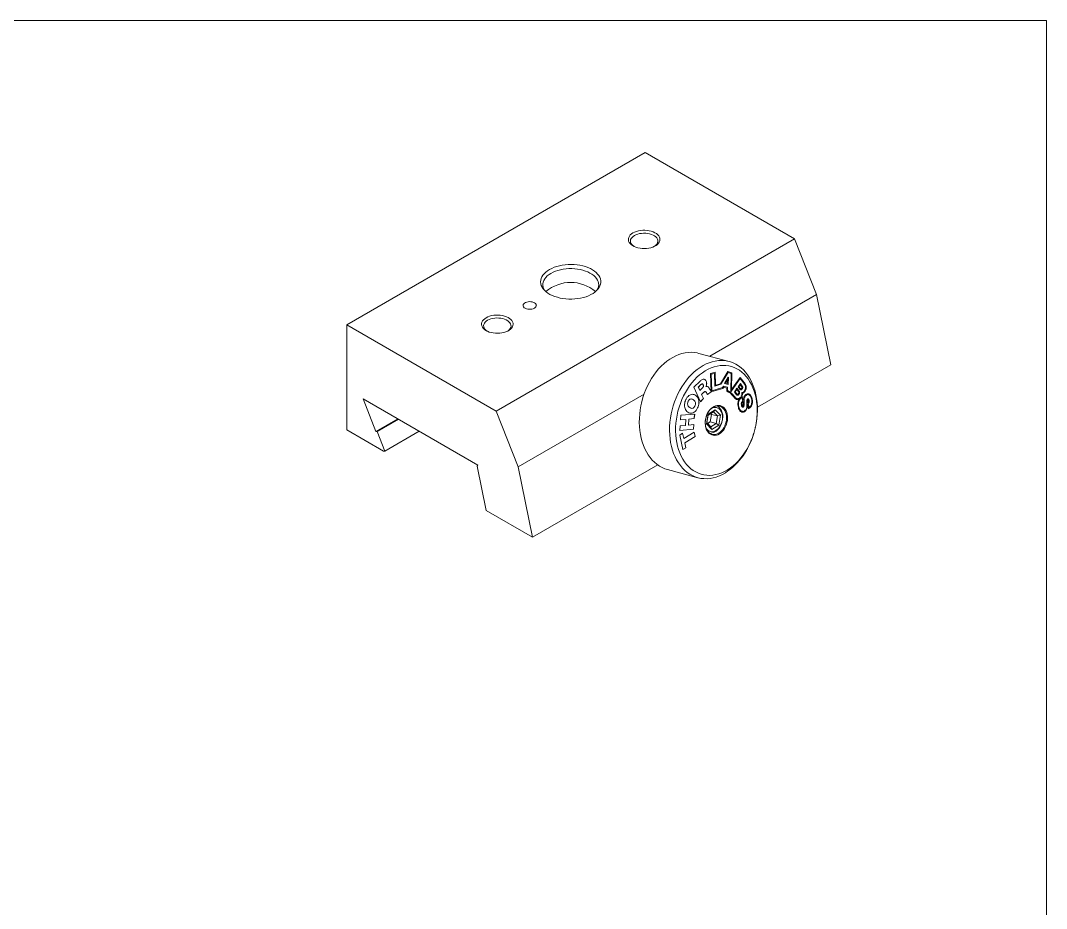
# Model space of a CAD drawing. Header units: millimetres. Extents: x 2 to 278, y 1 to 215.
# Drawn here: x 154.5 to 278, y 107.8 to 214.6 of the extents above; entities that cross this region are included whole.
import ezdxf

# ---------------------------------------------------------------- set-up
doc = ezdxf.new("R2010")
doc.units = ezdxf.units.MM

msp = doc.modelspace()

# ---------------------------------------------------------------- linework, layer by layer
at = {"color": 7, "linetype": 'Continuous', "lineweight": 18}
for p, q in [((1.579, 214.645), (277.989, 214.645)), ((277.989, 0.903), (277.989, 214.645)), ((229.703, 198.753), (193.782, 178.017)), ((229.703, 198.753), (247.664, 188.385)), ((247.664, 188.385), (211.743, 167.648)), ((247.664, 188.385), (250.322, 181.665)), ((250.322, 181.665), (237.45, 174.234)), ((250.322, 181.665), (252.046, 173.204)), ((214.984, 180.35), (214.984, 180.348)), ((216.584, 180.348), (216.584, 180.35)), ((193.782, 178.017), (211.743, 167.648)), ((193.782, 165.365), (193.782, 178.017)), ((239.791, 173.604), (236.147, 174.585)), ((252.046, 173.204), (243.191, 168.092)), ((238.103, 172.316), (237.537, 172.146)), ((237.537, 172.146), (237.617, 169.956)), ((237.627, 172.065), (238.019, 172.182)), ((237.7, 170.089), (237.627, 172.065)), ((237.627, 172.065), (237.629, 172.064)), ((237.629, 172.064), (238.021, 172.182)), ((237.701, 170.088), (237.629, 172.064)), ((238.019, 172.182), (238.021, 172.182)), ((238.021, 172.182), (238.077, 170.653)), ((238.166, 170.754), (238.101, 172.316)), ((238.168, 170.754), (238.103, 172.316)), ((239.645, 172.398), (238.749, 170.933)), ((238.797, 170.87), (239.655, 172.277)), ((238.799, 170.869), (239.657, 172.276)), ((239.247, 170.971), (239.661, 171.704)), ((240.12, 172.246), (239.645, 172.398)), ((240.118, 172.247), (239.645, 172.398)), ((239.655, 172.277), (239.657, 172.276)), ((239.657, 172.276), (240.025, 172.158)), ((239.716, 171.686), (239.659, 170.839)), ((239.718, 171.686), (239.66, 170.838)), ((239.661, 171.704), (239.718, 171.686)), ((239.661, 171.704), (239.716, 171.686)), ((239.716, 171.686), (239.718, 171.686)), ((240.025, 172.158), (239.987, 169.973)), ((240.083, 170.242), (240.118, 172.247)), ((240.085, 170.241), (240.12, 172.246)), ((241.127, 171.694), (240.085, 170.241)), ((240.118, 172.247), (240.12, 172.246)), ((241.598, 171.08), (241.127, 171.694)), ((241.596, 171.08), (241.127, 171.693)), ((235.535, 170.523), (236.284, 171.243)), ((236.335, 168.772), (235.535, 170.523)), ((236.387, 170.82), (236.082, 170.528)), ((236.082, 170.528), (236.263, 170.133)), ((236.082, 170.528), (236.084, 170.527)), ((236.389, 170.82), (236.084, 170.527)), ((236.084, 170.527), (236.264, 170.132)), ((236.264, 170.132), (236.585, 170.441)), ((236.387, 170.82), (236.389, 170.82)), ((236.992, 170.584), (236.995, 170.579)), ((236.992, 170.584), (236.994, 170.584)), ((236.994, 170.584), (236.996, 170.579)), ((236.995, 170.579), (236.996, 170.579)), ((237.022, 171.245), (237.024, 171.244)), ((239, 170.46), (237.701, 170.088)), ((238.077, 170.654), (238.797, 170.87)), ((238.077, 170.653), (238.799, 170.869)), ((238.166, 170.754), (238.168, 170.754)), ((238.749, 170.933), (238.168, 170.754)), ((238.797, 170.87), (238.799, 170.869)), ((239.131, 170.65), (239, 170.46)), ((239.04, 170.365), (239.135, 170.524)), ((239.041, 170.364), (239.136, 170.523)), ((239.579, 170.506), (239.131, 170.65)), ((239.58, 170.506), (239.131, 170.65)), ((239.135, 170.524), (239.136, 170.523)), ((239.136, 170.523), (239.509, 170.404)), ((239.66, 170.838), (239.247, 170.971)), ((239.623, 171.488), (239.374, 171.045)), ((239.374, 171.045), (239.587, 170.977)), ((239.374, 171.045), (239.375, 171.045)), ((239.625, 171.488), (239.375, 171.045)), ((239.375, 171.045), (239.589, 170.976)), ((239.584, 170.106), (239.579, 170.506)), ((239.579, 170.506), (239.58, 170.506)), ((239.585, 170.105), (239.58, 170.506)), ((239.587, 170.977), (239.589, 170.976)), ((239.589, 170.976), (239.625, 171.488)), ((239.623, 171.488), (239.625, 171.488)), ((239.987, 169.976), (241.113, 171.546)), ((239.987, 169.973), (241.115, 171.545)), ((240.866, 170.561), (241.139, 170.946)), ((241.098, 170.269), (240.866, 170.561)), ((241.128, 170.798), (240.971, 170.576)), ((240.971, 170.576), (241.133, 170.372)), ((240.971, 170.576), (240.972, 170.576)), ((241.13, 170.798), (240.972, 170.576)), ((240.972, 170.576), (241.134, 170.372)), ((241.113, 171.546), (241.115, 171.545)), ((241.115, 171.545), (241.564, 170.979)), ((241.128, 170.798), (241.13, 170.798)), ((241.292, 170.594), (241.13, 170.798)), ((241.139, 170.946), (241.371, 170.654)), ((241.139, 170.945), (241.369, 170.654)), ((241.369, 170.654), (241.371, 170.654)), ((241.596, 171.08), (241.598, 171.08)), ((229.559, 169.679), (214.401, 160.929)), ((229.429, 169.286), (229.421, 169.261)), ((236.263, 170.133), (236.264, 170.132)), ((236.744, 169.905), (236.48, 169.652)), ((236.48, 169.652), (236.715, 169.139)), ((236.48, 169.652), (236.482, 169.651)), ((236.745, 169.904), (236.482, 169.651)), ((236.482, 169.651), (236.717, 169.138)), ((236.744, 169.905), (236.745, 169.904)), ((237.174, 169.639), (237.611, 169.955)), ((237.176, 169.639), (237.613, 169.954)), ((237.401, 170.365), (237.402, 170.365)), ((237.581, 170.09), (237.611, 169.955)), ((237.581, 170.09), (237.582, 170.09)), ((237.582, 170.09), (237.613, 169.954)), ((237.611, 169.955), (237.613, 169.954)), ((237.617, 169.957), (239.04, 170.365)), ((237.617, 169.956), (239.041, 170.364)), ((237.7, 170.089), (237.701, 170.088)), ((239.04, 170.365), (239.041, 170.364)), ((239.509, 170.404), (239.502, 170.053)), ((239.584, 170.106), (239.585, 170.105)), ((240.083, 170.242), (240.085, 170.241)), ((240.478, 169.187), (240.303, 169.407)), ((240.495, 169.311), (240.35, 169.484)), ((240.35, 169.484), (240.351, 169.483)), ((240.497, 169.311), (240.351, 169.483)), ((240.421, 169.934), (240.736, 170.377)), ((240.678, 169.609), (240.421, 169.934)), ((240.495, 169.311), (240.497, 169.311)), ((240.725, 170.233), (240.522, 169.947)), ((240.522, 169.947), (240.715, 169.704)), ((240.522, 169.947), (240.524, 169.947)), ((240.726, 170.232), (240.524, 169.947)), ((240.524, 169.947), (240.717, 169.703)), ((240.715, 169.704), (240.717, 169.703)), ((240.725, 170.233), (240.726, 170.232)), ((240.92, 169.989), (240.726, 170.232)), ((240.735, 170.376), (240.991, 170.053)), ((240.736, 170.377), (240.993, 170.053)), ((240.969, 169.658), (240.97, 169.658)), ((240.991, 170.053), (240.993, 170.053)), ((241.133, 170.372), (241.134, 170.372)), ((241.198, 169.189), (241.321, 169.264)), ((241.198, 169.189), (241.2, 169.189)), ((241.2, 169.189), (241.323, 169.264)), ((241.321, 169.264), (241.323, 169.264)), ((241.323, 169.264), (241.425, 168.809)), ((241.476, 168.9), (241.337, 169.517)), ((241.337, 169.517), (241.339, 169.516)), ((241.478, 168.899), (241.339, 169.516)), ((241.354, 170.306), (241.356, 170.306)), ((241.385, 169.802), (241.387, 169.801)), ((241.54, 169.875), (241.542, 169.875)), ((241.8, 170.22), (241.802, 170.22)), ((241.879, 169.568), (241.88, 169.567)), ((242.121, 169.713), (242.07, 169.725)), ((209.555, 161.134), (195.757, 169.099)), ((195.757, 169.099), (197.284, 165.164)), ((229.24, 168.588), (229.234, 168.562)), ((234.602, 169.048), (234.578, 169.047)), ((234.625, 169.049), (234.607, 169.057)), ((234.866, 168.818), (234.868, 168.817)), ((235.042, 168.057), (235.199, 167.983)), ((235.042, 168.057), (235.044, 168.057)), ((235.044, 168.057), (235.2, 167.983)), ((235.497, 169.003), (235.371, 169.062)), ((235.996, 168.011), (235.998, 168.011)), ((236.715, 169.139), (236.334, 168.773)), ((236.717, 169.138), (236.335, 168.772)), ((236.715, 169.139), (236.717, 169.138)), ((240.956, 168.158), (240.958, 168.158)), ((241.007, 169.078), (241.009, 169.077)), ((241.343, 168.464), (241.344, 168.464)), ((241.476, 168.9), (241.478, 168.899)), ((241.49, 168.126), (241.491, 168.125)), ((241.505, 168.769), (241.507, 168.768)), ((241.582, 168.778), (241.584, 168.778)), ((242, 168.618), (242.002, 168.617)), ((242.006, 168.466), (242.008, 168.466)), ((242.008, 168.482), (242.01, 168.482)), ((242.01, 168.482), (242.131, 167.926)), ((242.03, 169.002), (242.032, 169.002)), ((242.184, 168.076), (242.077, 168.552)), ((242.077, 168.552), (242.079, 168.551)), ((242.186, 168.076), (242.079, 168.551)), ((242.184, 168.076), (242.186, 168.076)), ((242.185, 168.952), (242.187, 168.952)), ((242.548, 169.139), (242.55, 169.138)), ((211.743, 167.648), (214.401, 160.929)), ((233.939, 166.584), (233.983, 167.132)), ((233.983, 167.132), (235.643, 167.285)), ((235.597, 166.737), (234.952, 166.678)), ((235.599, 166.737), (234.954, 166.678)), ((235.641, 167.284), (235.597, 166.737)), ((235.597, 166.737), (235.599, 166.737)), ((235.643, 167.285), (235.599, 166.737)), ((237.058, 166.094), (237.275, 167.281)), ((237.255, 167.166), (237.091, 166.267)), ((237.899, 167.559), (237.255, 167.166)), ((237.275, 167.281), (237.255, 167.166)), ((237.275, 167.281), (238.125, 167.8)), ((237.52, 166.342), (237.685, 167.241)), ((237.685, 167.241), (237.572, 167.359)), ((237.685, 167.241), (238.379, 167.054)), ((238.125, 167.8), (237.899, 167.559)), ((238.379, 167.054), (237.899, 167.559)), ((238.125, 167.8), (238.758, 167.133)), ((238.215, 166.156), (238.379, 167.054)), ((238.758, 167.133), (238.379, 167.054)), ((238.758, 167.133), (238.542, 165.947)), ((241.63, 167.566), (241.632, 167.565)), ((199.928, 166.691), (197.284, 165.164)), ((199.994, 166.653), (197.439, 165.178)), ((233.882, 165.863), (233.838, 165.315)), ((233.882, 165.863), (234.527, 165.922)), ((234.585, 166.644), (233.939, 166.584)), ((234.583, 166.644), (233.94, 166.585)), ((234.527, 165.922), (234.585, 166.644)), ((234.583, 166.644), (234.585, 166.644)), ((234.952, 166.678), (234.894, 165.957)), ((234.894, 165.957), (234.896, 165.956)), ((234.954, 166.678), (234.896, 165.956)), ((234.896, 165.956), (235.541, 166.016)), ((234.952, 166.678), (234.954, 166.678)), ((235.539, 166.016), (235.495, 165.469)), ((235.541, 166.016), (235.497, 165.468)), ((237.091, 166.267), (237.058, 166.094)), ((237.692, 165.428), (237.058, 166.094)), ((237.091, 166.267), (237.571, 165.762)), ((237.203, 166.149), (237.52, 166.342)), ((237.52, 166.342), (238.215, 166.156)), ((237.571, 165.762), (238.215, 166.156)), ((237.571, 165.762), (237.692, 165.428)), ((238.542, 165.947), (237.692, 165.428)), ((238.215, 166.156), (238.542, 165.947)), ((238.898, 166.254), (238.902, 166.266)), ((238.942, 166.415), (238.945, 166.428)), ((242.933, 165.622), (242.938, 165.647)), ((198.194, 162.818), (193.782, 165.365)), ((197.284, 165.164), (197.439, 165.178)), ((197.439, 165.178), (198.349, 162.832)), ((202.481, 165.217), (198.349, 162.832)), ((235.495, 165.469), (233.838, 165.316)), ((235.497, 165.468), (233.838, 165.315)), ((233.838, 164.755), (234.193, 164.972)), ((234.233, 162.997), (233.838, 164.755)), ((234.191, 164.971), (234.331, 164.348)), ((234.193, 164.972), (234.333, 164.348)), ((234.331, 164.348), (234.333, 164.348)), ((234.333, 164.348), (235.579, 165.109)), ((235.696, 164.581), (234.45, 163.82)), ((235.698, 164.58), (234.452, 163.819)), ((235.495, 165.469), (235.497, 165.468)), ((235.577, 165.108), (235.696, 164.581)), ((235.579, 165.109), (235.698, 164.58)), ((235.696, 164.581), (235.698, 164.58)), ((242.743, 164.923), (242.751, 164.948)), ((234.587, 163.215), (234.233, 162.998)), ((234.588, 163.214), (234.233, 162.997)), ((234.45, 163.82), (234.587, 163.215)), ((234.45, 163.82), (234.452, 163.819)), ((234.452, 163.819), (234.588, 163.214)), ((234.587, 163.215), (234.588, 163.214)), ((198.349, 162.832), (198.194, 162.818)), ((209.465, 161.006), (209.555, 161.134)), ((210.549, 155.686), (209.465, 161.006)), ((214.401, 160.929), (216.125, 152.467)), ((231.196, 161.167), (216.125, 152.467)), ((232.381, 160.606), (236.026, 159.624)), ((216.125, 152.467), (210.549, 155.686))]:
    msp.add_line(p, q, dxfattribs=at)
at = {"color": 7, "linetype": 'Continuous', "lineweight": 18, "flags": 128}
for points in [[(228.213, 189.079), (228.414, 189.18), (228.637, 189.263), (228.877, 189.328), (229.131, 189.373), (229.394, 189.397), (229.659, 189.4), (229.923, 189.381), (230.18, 189.341), (230.424, 189.281), (230.652, 189.202), (230.858, 189.106), (231.039, 188.994), (231.192, 188.868), (231.312, 188.732), (231.399, 188.587), (231.45, 188.436), (231.463, 188.283), (231.44, 188.13), (231.381, 187.981), (231.285, 187.838), (231.157, 187.703), (230.997, 187.581), (230.809, 187.473), (230.597, 187.38), (230.364, 187.306), (230.116, 187.251), (229.858, 187.216), (229.593, 187.203), (229.328, 187.211), (229.067, 187.24), (228.816, 187.29), (228.579, 187.36), (228.361, 187.448), (228.167, 187.552), (228, 187.672), (227.863, 187.803), (227.759, 187.944), (227.691, 188.092), (227.658, 188.245), (227.663, 188.398), (227.705, 188.549), (227.782, 188.696), (227.894, 188.835), (228.039, 188.964), (228.213, 189.079)], [(230.81, 187.473), (230.887, 187.529), (231.019, 187.65), (231.117, 187.78), (231.181, 187.918), (231.209, 188.059), (231.199, 188.201), (231.154, 188.341), (231.072, 188.476), (230.957, 188.601), (230.81, 188.716), (230.636, 188.817), (230.438, 188.901), (230.22, 188.968), (229.987, 189.015), (229.744, 189.041), (229.498, 189.047), (229.253, 189.031), (229.015, 188.994), (228.789, 188.937), (228.58, 188.861), (228.393, 188.768)], [(228.393, 188.768), (228.232, 188.66), (228.101, 188.54), (228.002, 188.409), (227.938, 188.272), (227.911, 188.13), (227.92, 187.988), (227.966, 187.848), (228.047, 187.714), (228.163, 187.588), (228.309, 187.473), (228.309, 187.473)], [(218.164, 184.678), (218.431, 184.818), (218.722, 184.942), (219.032, 185.048), (219.359, 185.136), (219.699, 185.205), (220.05, 185.254), (220.408, 185.282), (220.768, 185.29), (221.128, 185.277), (221.485, 185.244), (221.833, 185.19), (222.171, 185.116), (222.494, 185.023), (222.799, 184.912), (223.084, 184.785), (223.346, 184.641), (223.581, 184.483), (223.788, 184.313), (223.964, 184.131), (224.109, 183.94), (224.219, 183.742), (224.295, 183.538), (224.336, 183.331), (224.34, 183.123), (224.309, 182.915), (224.242, 182.711), (224.14, 182.511), (224.004, 182.318), (223.835, 182.134), (223.635, 181.96), (223.407, 181.799), (223.152, 181.652), (222.872, 181.52), (222.572, 181.404), (222.253, 181.307), (221.919, 181.229), (221.572, 181.17), (221.218, 181.131), (220.858, 181.113), (220.498, 181.115), (220.139, 181.139), (219.786, 181.183), (219.443, 181.246), (219.112, 181.33), (218.797, 181.432), (218.502, 181.551), (218.228, 181.687), (217.98, 181.838), (217.758, 182.002), (217.566, 182.179), (217.406, 182.365), (217.278, 182.56), (217.185, 182.761), (217.126, 182.967), (217.104, 183.175), (217.117, 183.383), (217.167, 183.589), (217.251, 183.792), (217.371, 183.988), (217.523, 184.177), (217.707, 184.356), (217.922, 184.524), (218.164, 184.678)], [(218.343, 184.215), (218.111, 184.067), (217.907, 183.905), (217.732, 183.733), (217.59, 183.55), (217.48, 183.361), (217.405, 183.165), (217.365, 182.967), (217.36, 182.767), (217.391, 182.567), (217.458, 182.371), (217.548, 182.198)], [(223.899, 182.198), (223.916, 182.227), (224.008, 182.42), (224.066, 182.617), (224.088, 182.817), (224.075, 183.016), (224.026, 183.215), (223.942, 183.409), (223.824, 183.597), (223.673, 183.777), (223.491, 183.947), (223.279, 184.105), (223.041, 184.25), (222.778, 184.38), (222.493, 184.494), (222.189, 184.591), (221.87, 184.668), (221.538, 184.727), (221.198, 184.765), (220.853, 184.783), (220.507, 184.78), (220.162, 184.757), (219.824, 184.714), (219.496, 184.651), (219.18, 184.568), (218.88, 184.467), (218.601, 184.349), (218.343, 184.215)], [(216.35, 180.023), (216.458, 180.101), (216.535, 180.19), (216.577, 180.287), (216.581, 180.387), (216.549, 180.485), (216.481, 180.577), (216.38, 180.658), (216.251, 180.725), (216.1, 180.774), (215.935, 180.803), (215.762, 180.811), (215.591, 180.798), (215.429, 180.763), (215.283, 180.71), (215.16, 180.639), (215.067, 180.555), (215.008, 180.461), (214.984, 180.362), (214.998, 180.263), (215.049, 180.167), (215.134, 180.08), (215.25, 180.006), (215.39, 179.947), (215.549, 179.908), (215.719, 179.889), (215.892, 179.892), (216.06, 179.916), (216.215, 179.96), (216.35, 180.023)], [(216.584, 180.348), (216.581, 180.386), (216.549, 180.484), (216.481, 180.575), (216.38, 180.656), (216.251, 180.723), (216.1, 180.772), (215.935, 180.802), (215.762, 180.81), (215.591, 180.796), (215.429, 180.762), (215.283, 180.708), (215.16, 180.637), (215.067, 180.553), (215.008, 180.46), (214.984, 180.361), (214.984, 180.348)], [(210.54, 178.877), (210.741, 178.977), (210.964, 179.061), (211.204, 179.126), (211.458, 179.171), (211.721, 179.195), (211.986, 179.197), (212.25, 179.179), (212.506, 179.139), (212.751, 179.079), (212.979, 179), (213.185, 178.903), (213.366, 178.791), (213.519, 178.666), (213.639, 178.529), (213.726, 178.384), (213.776, 178.234), (213.79, 178.08), (213.767, 177.928), (213.707, 177.778), (213.612, 177.635), (213.483, 177.501), (213.324, 177.378), (213.136, 177.27), (212.924, 177.178), (212.691, 177.103), (212.443, 177.048), (212.184, 177.014), (211.92, 177.001), (211.655, 177.009), (211.394, 177.038), (211.143, 177.088), (210.906, 177.157), (210.688, 177.245), (210.494, 177.35), (210.327, 177.469), (210.19, 177.601), (210.086, 177.742), (210.018, 177.89), (209.985, 178.042), (209.99, 178.195), (210.031, 178.347), (210.109, 178.494), (210.221, 178.632), (210.366, 178.761), (210.54, 178.877)], [(210.72, 178.566), (210.559, 178.458), (210.428, 178.337), (210.329, 178.207), (210.265, 178.069), (210.238, 177.928), (210.247, 177.786), (210.293, 177.646), (210.374, 177.511), (210.489, 177.385), (210.636, 177.271), (210.636, 177.271)], [(213.137, 177.271), (213.214, 177.327), (213.345, 177.447), (213.444, 177.578), (213.508, 177.715), (213.535, 177.857), (213.526, 177.999), (213.48, 178.139), (213.399, 178.273), (213.284, 178.399), (213.137, 178.514), (212.963, 178.614), (212.764, 178.699), (212.546, 178.765), (212.314, 178.812), (212.071, 178.839), (211.825, 178.844), (211.58, 178.828), (211.342, 178.791), (211.116, 178.734), (210.907, 178.659), (210.72, 178.566)], [(236.147, 174.585), (235.947, 174.633), (235.59, 174.689), (235.225, 174.711), (234.856, 174.696), (234.484, 174.647), (234.111, 174.562), (233.739, 174.442), (233.369, 174.289), (233.004, 174.102), (232.645, 173.882), (232.294, 173.632), (231.953, 173.351), (231.623, 173.041), (231.307, 172.705), (231.005, 172.343), (230.72, 171.957), (230.452, 171.55), (230.203, 171.123), (229.975, 170.678), (229.767, 170.218), (229.583, 169.745), (229.421, 169.261), (229.284, 168.769), (229.171, 168.271), (229.084, 167.77), (229.023, 167.267), (228.987, 166.767), (228.978, 166.27), (228.996, 165.781), (229.039, 165.3), (229.109, 164.83), (229.204, 164.375), (229.325, 163.935), (229.47, 163.514), (229.639, 163.113), (229.831, 162.734), (230.045, 162.38), (230.28, 162.052), (230.535, 161.751), (230.809, 161.479), (231.1, 161.238), (231.406, 161.028), (231.727, 160.851), (232.06, 160.708), (232.381, 160.606)], [(242.938, 165.647), (242.948, 165.689), (243.048, 166.189), (243.122, 166.691), (243.171, 167.192), (243.193, 167.691), (243.189, 168.185), (243.158, 168.67), (243.101, 169.146), (243.019, 169.608), (242.911, 170.056), (242.778, 170.487), (242.621, 170.898), (242.44, 171.288), (242.237, 171.655), (242.012, 171.997), (241.767, 172.312), (241.503, 172.598), (241.22, 172.855), (240.921, 173.08), (240.607, 173.274), (240.28, 173.434), (239.941, 173.56), (239.592, 173.651), (239.234, 173.708), (238.87, 173.729), (238.501, 173.715), (238.129, 173.665), (237.756, 173.58), (237.383, 173.461), (237.014, 173.307), (236.648, 173.12), (236.289, 172.901), (235.939, 172.65), (235.597, 172.369), (235.268, 172.06), (234.951, 171.723), (234.65, 171.361), (234.364, 170.976), (234.096, 170.568), (233.848, 170.141), (233.619, 169.696), (233.412, 169.236), (233.227, 168.763), (233.065, 168.279), (232.928, 167.787), (232.816, 167.289), (232.728, 166.788), (232.667, 166.286), (232.632, 165.785), (232.623, 165.289), (232.64, 164.799), (232.684, 164.318), (232.753, 163.849), (232.849, 163.393), (232.969, 162.954), (233.114, 162.532), (233.283, 162.131), (233.475, 161.753), (233.689, 161.398), (233.925, 161.07), (234.18, 160.769), (234.453, 160.497), (234.744, 160.256), (235.05, 160.047), (235.371, 159.87), (235.705, 159.727), (236.049, 159.618), (236.403, 159.544), (236.764, 159.505), (237.131, 159.501), (237.502, 159.533), (237.874, 159.601), (238.247, 159.703), (238.619, 159.839), (238.986, 160.01), (239.349, 160.213), (239.349, 160.213)], [(239.595, 160.569), (239.936, 160.796), (240.269, 161.053), (240.591, 161.34), (240.9, 161.654), (241.196, 161.994), (241.475, 162.358), (241.738, 162.745), (241.982, 163.151), (242.206, 163.576), (242.409, 164.016), (242.589, 164.47), (242.747, 164.935), (242.881, 165.408), (242.99, 165.887), (243.073, 166.369), (243.131, 166.852), (243.164, 167.334), (243.169, 167.811), (243.149, 168.281), (243.103, 168.742), (243.03, 169.191), (242.932, 169.626), (242.81, 170.044), (242.662, 170.443), (242.492, 170.822), (242.299, 171.177), (242.084, 171.508), (241.849, 171.812), (241.594, 172.088), (241.322, 172.334), (241.034, 172.549), (240.73, 172.732), (240.414, 172.881), (240.086, 172.997), (239.748, 173.078), (239.402, 173.125), (239.05, 173.136), (238.694, 173.112), (238.335, 173.052), (237.976, 172.958), (237.619, 172.829), (237.265, 172.667), (236.916, 172.472), (236.575, 172.245), (236.242, 171.988), (235.92, 171.701), (235.611, 171.387), (235.315, 171.047), (235.036, 170.682), (234.773, 170.296), (234.529, 169.889), (234.305, 169.465), (234.102, 169.024), (233.921, 168.571), (233.764, 168.106), (233.63, 167.633), (233.521, 167.154), (233.437, 166.671), (233.379, 166.188), (233.347, 165.707), (233.341, 165.23), (233.362, 164.759), (233.408, 164.299), (233.481, 163.85), (233.578, 163.415), (233.701, 162.997), (233.848, 162.597), (234.019, 162.219), (234.212, 161.864), (234.427, 161.533), (234.662, 161.229), (234.916, 160.953), (235.189, 160.707), (235.477, 160.492), (235.78, 160.309), (236.097, 160.159), (236.425, 160.043), (236.763, 159.962), (237.109, 159.916), (237.461, 159.905), (237.817, 159.929), (238.175, 159.989), (238.534, 160.083), (238.892, 160.212), (239.246, 160.374), (239.595, 160.569)], [(229.421, 169.261), (229.292, 168.801), (229.24, 168.588)], [(238.622, 164.892), (238.798, 165.018), (238.964, 165.173), (239.116, 165.354), (239.252, 165.559), (239.368, 165.781), (239.462, 166.018), (239.533, 166.265), (239.579, 166.517), (239.599, 166.769), (239.593, 167.016), (239.561, 167.254), (239.504, 167.477), (239.422, 167.681), (239.318, 167.863), (239.193, 168.019), (239.049, 168.146), (238.891, 168.241), (238.719, 168.302), (238.539, 168.329), (238.354, 168.321), (238.166, 168.277), (237.98, 168.2), (237.8, 168.089), (237.628, 167.949), (237.469, 167.78), (237.324, 167.587), (237.198, 167.373), (237.093, 167.142), (237.01, 166.9), (236.952, 166.65), (236.919, 166.397), (236.911, 166.147), (236.93, 165.904), (236.975, 165.673), (237.045, 165.459), (237.138, 165.265), (237.253, 165.096), (237.388, 164.954), (237.539, 164.843), (237.704, 164.765), (237.88, 164.721), (238.064, 164.711), (238.251, 164.737), (238.438, 164.798), (238.622, 164.892)], [(237.024, 166.946), (237.036, 166.983), (237.125, 167.215), (237.236, 167.434), (237.366, 167.634), (237.513, 167.812), (237.674, 167.963), (237.846, 168.086), (238.025, 168.178), (238.207, 168.236), (238.389, 168.259), (238.567, 168.247), (238.737, 168.201), (238.897, 168.12), (239.042, 168.008), (239.17, 167.865), (239.278, 167.695), (239.364, 167.502), (239.426, 167.289), (239.463, 167.061), (239.474, 166.822), (239.46, 166.577), (239.419, 166.332), (239.354, 166.091), (239.265, 165.858), (239.154, 165.64), (239.023, 165.44), (238.876, 165.262), (238.715, 165.11), (238.543, 164.987), (238.543, 164.987)], [(237.029, 165.562), (237.112, 165.448), (237.237, 165.324), (237.379, 165.233), (237.534, 165.175), (237.698, 165.152), (237.867, 165.166), (238.037, 165.215), (238.204, 165.299), (238.364, 165.415), (238.513, 165.561), (238.646, 165.732), (238.762, 165.925), (238.856, 166.136), (238.928, 166.357), (238.974, 166.586), (238.993, 166.815), (238.987, 167.039), (238.953, 167.252), (238.894, 167.45), (238.811, 167.627), (238.705, 167.78), (238.58, 167.903), (238.438, 167.995), (238.283, 168.053), (238.119, 168.075), (237.95, 168.062), (237.78, 168.012), (237.676, 167.965)], [(238.543, 164.987), (238.365, 164.896), (238.182, 164.838), (238, 164.815), (237.822, 164.826), (237.652, 164.873), (237.492, 164.953), (237.347, 165.066), (237.219, 165.208), (237.111, 165.378), (237.025, 165.571), (236.963, 165.784), (236.926, 166.012), (236.915, 166.251), (236.93, 166.496), (236.97, 166.741), (236.977, 166.771)]]:
    msp.add_lwpolyline(points, dxfattribs=at)
at = {"color": 7, "linetype": 'Continuous', "lineweight": 18}
for centre, radius, start, end in [((220.723, 178.528), 4.596, 49.45838, 130.54162), ((238.566, 168.071), 2.192, 37.54777, 64.70367), ((238.617, 168.134), 2.196, 37.91847, 63.89714), ((238.619, 168.134), 2.196, 37.91847, 63.89714), ((237.395, 166.958), 1.637, 341.1062, 52.58908), ((237.279, 166.588), 1.653, 277.65382, 348.35128), ((234.615, 167.203), 8.442, 304.10388, 344.32952)]:
    msp.add_arc(centre, radius, start, end, dxfattribs=at)
for points, knots in [([(236.284, 171.243), (236.333, 171.286), (236.43, 171.371), (236.585, 171.453), (236.728, 171.481), (236.851, 171.452), (236.953, 171.375), (236.999, 171.29), (237.024, 171.244)], [0, 0, 0, 0, 0.194017, 0.3806667, 0.5580947, 0.6951748, 0.8385445, 1, 1, 1, 1]), ([(236.567, 170.903), (236.554, 170.904), (236.518, 170.908), (236.454, 170.878), (236.41, 170.84), (236.387, 170.82)], [0, 0, 0, 0, 0.2196253, 0.5903357, 1, 1, 1, 1]), ([(236.668, 170.817), (236.657, 170.838), (236.635, 170.877), (236.584, 170.906), (236.524, 170.907), (236.456, 170.878), (236.412, 170.84), (236.389, 170.82)], [0, 0, 0, 0, 0.1970293, 0.3714319, 0.5434083, 0.7603083, 1, 1, 1, 1]), ([(236.585, 170.441), (236.605, 170.461), (236.641, 170.499), (236.68, 170.569), (236.702, 170.649), (236.699, 170.737), (236.679, 170.789), (236.668, 170.817)], [0, 0, 0, 0, 0.2111292, 0.3927062, 0.559913, 0.7634359, 1, 1, 1, 1]), ([(236.81, 171.453), (236.822, 171.451), (236.872, 171.441), (236.951, 171.374), (236.998, 171.289), (237.022, 171.245)], [0, 0, 0, 0, 0.12538614, 0.53674697, 1, 1, 1, 1]), ([(237.022, 171.245), (237.043, 171.189), (237.083, 171.08), (237.09, 170.899), (237.061, 170.728), (237.016, 170.633), (236.992, 170.584)], [0, 0, 0, 0, 0.2829133, 0.557634, 0.7735659, 1, 1, 1, 1]), ([(237.024, 171.244), (237.045, 171.189), (237.085, 171.08), (237.092, 170.899), (237.063, 170.727), (237.017, 170.632), (236.994, 170.584)], [0, 0, 0, 0, 0.2829133, 0.557634, 0.7735659, 1, 1, 1, 1]), ([(236.996, 170.579), (237.044, 170.596), (237.138, 170.632), (237.254, 170.562), (237.338, 170.47), (237.381, 170.4), (237.402, 170.365)], [0, 0, 0, 0, 0.2797656, 0.5550857, 0.78017, 1, 1, 1, 1]), ([(237.165, 170.596), (237.196, 170.584), (237.261, 170.558), (237.336, 170.469), (237.379, 170.4), (237.401, 170.365)], [0, 0, 0, 0, 0.3155465, 0.6618149, 1, 1, 1, 1]), ([(241.298, 170.374), (241.307, 170.389), (241.325, 170.417), (241.336, 170.465), (241.333, 170.512), (241.318, 170.557), (241.301, 170.581), (241.292, 170.594)], [0, 0, 0, 0, 0.2108655, 0.3895958, 0.5613353, 0.7736399, 1, 1, 1, 1]), ([(241.369, 170.654), (241.385, 170.631), (241.416, 170.584), (241.428, 170.499), (241.415, 170.425), (241.392, 170.364), (241.367, 170.326), (241.354, 170.306)], [0, 0, 0, 0, 0.2626382, 0.5145362, 0.654613, 0.8125146, 1, 1, 1, 1]), ([(241.371, 170.654), (241.387, 170.63), (241.418, 170.584), (241.43, 170.498), (241.417, 170.425), (241.393, 170.363), (241.369, 170.326), (241.356, 170.306)], [0, 0, 0, 0, 0.2626382, 0.5145362, 0.654613, 0.8125146, 1, 1, 1, 1]), ([(241.564, 170.979), (241.607, 170.925), (241.692, 170.82), (241.763, 170.649), (241.782, 170.497), (241.771, 170.376), (241.732, 170.249), (241.685, 170.174), (241.661, 170.134)], [0, 0, 0, 0, 0.2596133, 0.5042935, 0.6194949, 0.734392, 0.8575073, 1, 1, 1, 1]), ([(241.8, 170.22), (241.811, 170.258), (241.834, 170.338), (241.859, 170.47), (241.849, 170.612), (241.803, 170.758), (241.719, 170.918), (241.641, 171.021), (241.596, 171.08)], [0, 0, 0, 0, 0.1129894, 0.2349035, 0.3805358, 0.5310429, 0.7319138, 1, 1, 1, 1]), ([(241.802, 170.22), (241.813, 170.258), (241.836, 170.337), (241.861, 170.469), (241.851, 170.611), (241.804, 170.758), (241.72, 170.918), (241.643, 171.021), (241.598, 171.08)], [0, 0, 0, 0, 0.1129894, 0.2349035, 0.3805358, 0.5310429, 0.7319138, 1, 1, 1, 1]), ([(234.584, 169.019), (234.637, 169.116), (234.737, 169.301), (234.934, 169.505), (235.145, 169.628), (235.362, 169.669), (235.577, 169.633), (235.777, 169.528), (235.95, 169.367), (236.081, 169.156), (236.158, 168.905), (236.174, 168.621), (236.124, 168.31), (236.041, 168.114), (235.998, 168.011)], [0, 0, 0, 0, 0.0915873, 0.174118, 0.2526285, 0.3313197, 0.413165, 0.5000028, 0.5868367, 0.6686802, 0.747371, 0.8258817, 0.9084127, 1, 1, 1, 1]), ([(235.541, 169.628), (235.55, 169.626), (235.634, 169.615), (235.774, 169.523), (235.949, 169.368), (236.079, 169.156), (236.156, 168.906), (236.172, 168.622), (236.123, 168.311), (236.04, 168.114), (235.996, 168.011)], [0, 0, 0, 0, 0.0167037, 0.1622084, 0.3077067, 0.444843, 0.5766967, 0.7082487, 0.8465369, 1, 1, 1, 1]), ([(236.934, 169.969), (236.929, 169.972), (236.908, 169.982), (236.864, 169.98), (236.803, 169.957), (236.764, 169.923), (236.744, 169.905)], [0, 0, 0, 0, 0.092273, 0.360523, 0.653146, 1, 1, 1, 1]), ([(237.123, 169.752), (237.1, 169.792), (237.056, 169.871), (236.987, 169.949), (236.92, 169.979), (236.866, 169.98), (236.805, 169.956), (236.766, 169.922), (236.745, 169.904)], [0, 0, 0, 0, 0.2639174, 0.506462, 0.6189999, 0.7315924, 0.854415, 1, 1, 1, 1]), ([(237.176, 169.639), (237.164, 169.663), (237.146, 169.701), (237.129, 169.738), (237.123, 169.752)], [0, 0, 0, 0, 0.65029228, 1, 1, 1, 1]), ([(237.401, 170.365), (237.412, 170.345), (237.44, 170.296), (237.496, 170.199), (237.548, 170.132), (237.581, 170.09)], [0, 0, 0, 0, 0.2101763, 0.507385, 1, 1, 1, 1]), ([(237.402, 170.365), (237.414, 170.344), (237.442, 170.295), (237.498, 170.198), (237.55, 170.131), (237.582, 170.09)], [0, 0, 0, 0, 0.2101763, 0.507385, 1, 1, 1, 1]), ([(240.478, 169.187), (240.523, 169.142), (240.593, 169.071), (240.682, 169.047), (240.714, 169.039)], [0, 0, 0, 0, 0.6420756, 1, 1, 1, 1]), ([(240.754, 169.147), (240.716, 169.16), (240.62, 169.192), (240.542, 169.267), (240.495, 169.311)], [0, 0, 0, 0, 0.4014994, 1, 1, 1, 1]), ([(241.186, 169.325), (241.145, 169.278), (241.067, 169.188), (240.927, 169.124), (240.782, 169.124), (240.634, 169.187), (240.544, 169.268), (240.497, 169.311)], [0, 0, 0, 0, 0.1924281, 0.3648977, 0.5376214, 0.7574484, 1, 1, 1, 1]), ([(240.97, 169.658), (240.95, 169.632), (240.911, 169.584), (240.844, 169.547), (240.781, 169.541), (240.723, 169.562), (240.693, 169.594), (240.678, 169.609)], [0, 0, 0, 0, 0.2378891, 0.4358259, 0.6150043, 0.8148649, 1, 1, 1, 1]), ([(240.715, 169.704), (240.729, 169.688), (240.754, 169.661), (240.787, 169.656), (240.801, 169.654)], [0, 0, 0, 0, 0.5725585, 1, 1, 1, 1]), ([(240.717, 169.703), (240.731, 169.689), (240.76, 169.659), (240.81, 169.645), (240.853, 169.655), (240.889, 169.677), (240.909, 169.703), (240.92, 169.716)], [0, 0, 0, 0, 0.2554031, 0.5239992, 0.6685054, 0.8229474, 1, 1, 1, 1]), ([(240.969, 169.658), (240.948, 169.632), (240.91, 169.584), (240.843, 169.549), (240.798, 169.54), (240.778, 169.547), (240.776, 169.548)], [0, 0, 0, 0, 0.3752307, 0.6874432, 0.9700674, 1, 1, 1, 1]), ([(240.92, 169.716), (240.932, 169.735), (240.954, 169.77), (240.97, 169.831), (240.968, 169.889), (240.951, 169.944), (240.93, 169.973), (240.92, 169.989)], [0, 0, 0, 0, 0.2191709, 0.4020323, 0.5732125, 0.7805893, 1, 1, 1, 1]), ([(240.956, 168.158), (240.939, 168.262), (240.906, 168.463), (240.944, 168.763), (241.044, 169.02), (241.146, 169.132), (241.198, 169.189)], [0, 0, 0, 0, 0.2960662, 0.5705242, 0.7792159, 1, 1, 1, 1]), ([(240.958, 168.158), (240.941, 168.262), (240.908, 168.462), (240.946, 168.762), (241.046, 169.019), (241.148, 169.131), (241.2, 169.189)], [0, 0, 0, 0, 0.2960662, 0.5705242, 0.7792159, 1, 1, 1, 1]), ([(240.991, 170.053), (241.009, 170.027), (241.044, 169.975), (241.056, 169.878), (241.04, 169.795), (241.012, 169.725), (240.984, 169.682), (240.969, 169.658)], [0, 0, 0, 0, 0.2580041, 0.5078957, 0.6488666, 0.8090758, 1, 1, 1, 1]), ([(240.993, 170.053), (241.011, 170.026), (241.045, 169.974), (241.057, 169.877), (241.042, 169.794), (241.014, 169.724), (240.986, 169.681), (240.97, 169.658)], [0, 0, 0, 0, 0.25800413, 0.50789567, 0.64886658, 0.80907584, 1, 1, 1, 1]), ([(241.356, 170.306), (241.338, 170.283), (241.304, 170.242), (241.245, 170.21), (241.189, 170.207), (241.138, 170.227), (241.111, 170.255), (241.098, 170.269)], [0, 0, 0, 0, 0.233634, 0.4295342, 0.6090834, 0.8115035, 1, 1, 1, 1]), ([(241.133, 170.372), (241.144, 170.359), (241.166, 170.335), (241.195, 170.33), (241.209, 170.327)], [0, 0, 0, 0, 0.5366498, 1, 1, 1, 1]), ([(241.134, 170.372), (241.146, 170.359), (241.17, 170.334), (241.21, 170.321), (241.245, 170.327), (241.274, 170.344), (241.289, 170.364), (241.298, 170.374)], [0, 0, 0, 0, 0.2631781, 0.5362228, 0.6796343, 0.8298666, 1, 1, 1, 1]), ([(241.327, 169.867), (241.334, 169.814), (241.347, 169.71), (241.316, 169.556), (241.261, 169.425), (241.211, 169.359), (241.186, 169.325)], [0, 0, 0, 0, 0.2851531, 0.5577277, 0.7742063, 1, 1, 1, 1]), ([(241.354, 170.306), (241.336, 170.283), (241.302, 170.242), (241.244, 170.213), (241.206, 170.205), (241.19, 170.211), (241.189, 170.211)], [0, 0, 0, 0, 0.380645, 0.6998128, 0.9923409, 1, 1, 1, 1]), ([(241.661, 170.134), (241.638, 170.091), (241.593, 170.007), (241.476, 169.9), (241.384, 169.879), (241.327, 169.867)], [0, 0, 0, 0, 0.2846634, 0.5591516, 1, 1, 1, 1]), ([(241.337, 169.517), (241.351, 169.544), (241.377, 169.596), (241.393, 169.697), (241.388, 169.764), (241.385, 169.802)], [0, 0, 0, 0, 0.3010187, 0.5986385, 1, 1, 1, 1]), ([(241.339, 169.516), (241.352, 169.543), (241.379, 169.596), (241.394, 169.697), (241.39, 169.763), (241.387, 169.801)], [0, 0, 0, 0, 0.3010187, 0.5986385, 1, 1, 1, 1]), ([(241.385, 169.802), (241.414, 169.808), (241.467, 169.82), (241.517, 169.858), (241.54, 169.875)], [0, 0, 0, 0, 0.53169176, 1, 1, 1, 1]), ([(241.387, 169.801), (241.416, 169.808), (241.469, 169.819), (241.519, 169.857), (241.542, 169.875)], [0, 0, 0, 0, 0.5316918, 1, 1, 1, 1]), ([(241.489, 169.002), (241.504, 169.08), (241.532, 169.225), (241.613, 169.421), (241.729, 169.581), (241.888, 169.694), (242.007, 169.714), (242.07, 169.725)], [0, 0, 0, 0, 0.2128246, 0.3963643, 0.564573, 0.7669717, 1, 1, 1, 1]), ([(241.54, 169.875), (241.597, 169.929), (241.699, 170.024), (241.769, 170.161), (241.8, 170.22)], [0, 0, 0, 0, 0.564213, 1, 1, 1, 1]), ([(241.542, 169.875), (241.599, 169.929), (241.701, 170.024), (241.771, 170.161), (241.802, 170.22)], [0, 0, 0, 0, 0.56421305, 1, 1, 1, 1]), ([(241.582, 168.778), (241.583, 168.862), (241.586, 169.026), (241.627, 169.238), (241.698, 169.392), (241.777, 169.497), (241.844, 169.543), (241.879, 169.568)], [0, 0, 0, 0, 0.28126224, 0.55086458, 0.68931222, 0.83474227, 1, 1, 1, 1]), ([(241.584, 168.778), (241.585, 168.862), (241.588, 169.026), (241.629, 169.238), (241.7, 169.391), (241.779, 169.496), (241.845, 169.543), (241.88, 169.567)], [0, 0, 0, 0, 0.28126224, 0.55086458, 0.68931222, 0.83474227, 1, 1, 1, 1]), ([(241.879, 169.568), (241.916, 169.586), (241.988, 169.622), (242.071, 169.633), (242.109, 169.619), (242.116, 169.616)], [0, 0, 0, 0, 0.4758321, 0.9090134, 1, 1, 1, 1]), ([(241.88, 169.567), (241.918, 169.586), (241.99, 169.622), (242.081, 169.631), (242.127, 169.614), (242.142, 169.608)], [0, 0, 0, 0, 0.4295335, 0.8205661, 1, 1, 1, 1]), ([(242.548, 169.139), (242.528, 169.215), (242.49, 169.355), (242.4, 169.519), (242.296, 169.632), (242.21, 169.693), (242.155, 169.705), (242.144, 169.707)], [0, 0, 0, 0, 0.2886165, 0.5314211, 0.7393397, 0.9481202, 1, 1, 1, 1]), ([(242.55, 169.138), (242.529, 169.214), (242.492, 169.354), (242.402, 169.519), (242.298, 169.632), (242.211, 169.693), (242.156, 169.705), (242.145, 169.707)], [0, 0, 0, 0, 0.2886165, 0.5314211, 0.7393397, 0.9481202, 1, 1, 1, 1]), ([(242.175, 169.597), (242.181, 169.595), (242.217, 169.584), (242.303, 169.507), (242.415, 169.346), (242.463, 169.177), (242.487, 169.091)], [0, 0, 0, 0, 0.0302506, 0.2170134, 0.6054905, 1, 1, 1, 1]), ([(234.807, 167.519), (234.74, 167.576), (234.61, 167.687), (234.476, 167.935), (234.414, 168.206), (234.418, 168.483), (234.471, 168.755), (234.546, 168.929), (234.584, 169.019)], [0, 0, 0, 0, 0.19358916, 0.3751685, 0.55044152, 0.6899663, 0.83749813, 1, 1, 1, 1]), ([(234.866, 168.818), (234.841, 168.757), (234.795, 168.643), (234.789, 168.463), (234.831, 168.301), (234.917, 168.16), (235, 168.092), (235.042, 168.057)], [0, 0, 0, 0, 0.2008792, 0.3780217, 0.5535333, 0.7713596, 1, 1, 1, 1]), ([(234.868, 168.817), (234.843, 168.757), (234.797, 168.643), (234.79, 168.462), (234.833, 168.301), (234.919, 168.159), (235.001, 168.091), (235.044, 168.057)], [0, 0, 0, 0, 0.20087923, 0.37802171, 0.55353328, 0.77135958, 1, 1, 1, 1]), ([(235.998, 168.011), (235.939, 167.903), (235.826, 167.699), (235.597, 167.486), (235.342, 167.371), (235.063, 167.37), (234.894, 167.468), (234.807, 167.519)], [0, 0, 0, 0, 0.2037652, 0.3863242, 0.5615651, 0.7729308, 1, 1, 1, 1]), ([(235.338, 169.077), (235.331, 169.081), (235.267, 169.113), (235.157, 169.102), (235.029, 169.038), (234.936, 168.947), (234.89, 168.862), (234.866, 168.818)], [0, 0, 0, 0, 0.0500515, 0.4103978, 0.593569, 0.7846538, 1, 1, 1, 1]), ([(235.34, 169.077), (235.332, 169.081), (235.269, 169.112), (235.158, 169.101), (235.031, 169.038), (234.938, 168.947), (234.892, 168.862), (234.868, 168.817)], [0, 0, 0, 0, 0.0500515, 0.4103978, 0.593569, 0.7846538, 1, 1, 1, 1]), ([(235.996, 168.011), (235.937, 167.904), (235.825, 167.7), (235.595, 167.485), (235.342, 167.377), (235.155, 167.355), (235.068, 167.397), (235.064, 167.399)], [0, 0, 0, 0, 0.2603976, 0.49369519, 0.71764073, 0.98775113, 1, 1, 1, 1]), ([(235.223, 167.972), (235.224, 167.972), (235.28, 167.945), (235.383, 167.959), (235.51, 168.022), (235.603, 168.113), (235.649, 168.198), (235.673, 168.242)], [0, 0, 0, 0, 0.0010227, 0.3799825, 0.5726162, 0.7735602, 1, 1, 1, 1]), ([(235.673, 168.242), (235.698, 168.303), (235.744, 168.417), (235.75, 168.597), (235.708, 168.759), (235.622, 168.9), (235.539, 168.968), (235.497, 169.003)], [0, 0, 0, 0, 0.2008908, 0.3780365, 0.5535498, 0.7713747, 1, 1, 1, 1]), ([(240.736, 169.031), (240.749, 169.026), (240.799, 169.007), (240.894, 169.015), (240.97, 169.057), (241.007, 169.078)], [0, 0, 0, 0, 0.1531247, 0.5934562, 1, 1, 1, 1]), ([(240.738, 169.03), (240.751, 169.025), (240.8, 169.006), (240.896, 169.014), (240.972, 169.057), (241.009, 169.077)], [0, 0, 0, 0, 0.1531247, 0.5934562, 1, 1, 1, 1]), ([(241.009, 169.077), (240.984, 169.042), (240.932, 168.964), (240.879, 168.811), (240.845, 168.611), (240.845, 168.356), (240.879, 168.178), (240.899, 168.079)], [0, 0, 0, 0, 0.1266166, 0.2732455, 0.4461935, 0.6934353, 1, 1, 1, 1]), ([(240.899, 168.079), (240.922, 167.995), (240.968, 167.834), (241.088, 167.654), (241.202, 167.542), (241.284, 167.529), (241.307, 167.525)], [0, 0, 0, 0, 0.3226033, 0.6179306, 0.8913729, 1, 1, 1, 1]), ([(241.317, 167.62), (241.308, 167.621), (241.245, 167.627), (241.142, 167.727), (241.026, 167.907), (240.98, 168.073), (240.956, 168.158)], [0, 0, 0, 0, 0.04689362, 0.31529637, 0.64840008, 1, 1, 1, 1]), ([(241.344, 167.616), (241.326, 167.618), (241.254, 167.623), (241.143, 167.726), (241.028, 167.907), (240.982, 168.073), (240.958, 168.158)], [0, 0, 0, 0, 0.0856542, 0.3431416, 0.6626988, 1, 1, 1, 1]), ([(241.425, 168.809), (241.397, 168.788), (241.347, 168.75), (241.29, 168.665), (241.259, 168.563), (241.255, 168.446), (241.27, 168.368), (241.278, 168.326)], [0, 0, 0, 0, 0.2107081, 0.3850236, 0.5484476, 0.7567069, 1, 1, 1, 1]), ([(241.278, 168.326), (241.287, 168.292), (241.305, 168.225), (241.351, 168.145), (241.404, 168.107), (241.454, 168.106), (241.478, 168.119), (241.491, 168.125)], [0, 0, 0, 0, 0.2770565, 0.534545, 0.7638483, 0.8771022, 1, 1, 1, 1]), ([(241.343, 168.464), (241.343, 168.49), (241.344, 168.535), (241.356, 168.599), (241.375, 168.649), (241.42, 168.717), (241.469, 168.747), (241.505, 168.769)], [0, 0, 0, 0, 0.19837322, 0.3566605, 0.48918021, 0.61004156, 1, 1, 1, 1]), ([(241.422, 168.237), (241.416, 168.237), (241.403, 168.238), (241.385, 168.25), (241.367, 168.276), (241.353, 168.32), (241.344, 168.385), (241.343, 168.436), (241.343, 168.464)], [0, 0, 0, 0, 0.0806849, 0.1846098, 0.2955979, 0.4735233, 0.7039275, 1, 1, 1, 1]), ([(241.344, 168.464), (241.345, 168.489), (241.346, 168.535), (241.358, 168.598), (241.377, 168.649), (241.422, 168.717), (241.47, 168.746), (241.507, 168.768)], [0, 0, 0, 0, 0.1983732, 0.3566605, 0.4891802, 0.6100416, 1, 1, 1, 1]), ([(241.456, 168.24), (241.447, 168.238), (241.43, 168.234), (241.407, 168.237), (241.386, 168.25), (241.368, 168.275), (241.354, 168.32), (241.346, 168.385), (241.345, 168.435), (241.344, 168.464)], [0, 0, 0, 0, 0.1058661, 0.2001971, 0.2906117, 0.3871712, 0.541966, 0.7424173, 1, 1, 1, 1]), ([(241.423, 168.109), (241.432, 168.109), (241.454, 168.107), (241.477, 168.119), (241.49, 168.126)], [0, 0, 0, 0, 0.4198598, 1, 1, 1, 1]), ([(241.507, 168.768), (241.507, 168.706), (241.506, 168.587), (241.499, 168.428), (241.488, 168.319), (241.474, 168.263), (241.466, 168.248), (241.461, 168.242), (241.458, 168.24), (241.456, 168.24)], [0, 0, 0, 0, 0.3534363, 0.6646266, 0.8892308, 0.957693, 0.9739455, 0.9876238, 1, 1, 1, 1]), ([(241.489, 169.002), (241.487, 168.983), (241.483, 168.949), (241.479, 168.914), (241.478, 168.899)], [0, 0, 0, 0, 0.5569399, 1, 1, 1, 1]), ([(241.49, 168.126), (241.504, 168.137), (241.533, 168.16), (241.573, 168.246), (241.588, 168.385), (241.586, 168.57), (241.583, 168.706), (241.582, 168.778)], [0, 0, 0, 0, 0.0895883, 0.1785972, 0.3970407, 0.6789693, 1, 1, 1, 1]), ([(241.491, 168.125), (241.506, 168.137), (241.534, 168.159), (241.575, 168.246), (241.59, 168.384), (241.587, 168.569), (241.585, 168.706), (241.584, 168.778)], [0, 0, 0, 0, 0.0895883, 0.1785972, 0.3970407, 0.6789693, 1, 1, 1, 1]), ([(241.63, 167.566), (241.682, 167.601), (241.779, 167.666), (241.893, 167.816), (241.968, 168.002), (242.004, 168.223), (242.006, 168.382), (242.006, 168.466)], [0, 0, 0, 0, 0.2081937, 0.3823855, 0.547555, 0.7576294, 1, 1, 1, 1]), ([(241.632, 167.565), (241.684, 167.601), (241.78, 167.666), (241.895, 167.816), (241.97, 168.001), (242.006, 168.223), (242.007, 168.381), (242.008, 168.466)], [0, 0, 0, 0, 0.2081937, 0.3823855, 0.547555, 0.7576294, 1, 1, 1, 1]), ([(241.941, 168.461), (241.939, 168.377), (241.936, 168.213), (241.889, 167.981), (241.787, 167.785), (241.693, 167.714), (241.643, 167.677)], [0, 0, 0, 0, 0.2837844, 0.5537219, 0.7624423, 1, 1, 1, 1]), ([(242.012, 169.106), (241.999, 169.096), (241.973, 169.075), (241.94, 168.989), (241.931, 168.855), (241.936, 168.67), (241.939, 168.534), (241.941, 168.461)], [0, 0, 0, 0, 0.0802603, 0.1641025, 0.382402, 0.6704079, 1, 1, 1, 1]), ([(242, 168.618), (241.999, 168.677), (241.996, 168.773), (241.994, 168.881), (241.999, 168.941), (242.005, 168.969), (242.015, 168.991), (242.025, 168.999), (242.03, 169.002)], [0, 0, 0, 0, 0.449122, 0.7340771, 0.8269974, 0.8950612, 0.9481042, 1, 1, 1, 1]), ([(242.002, 168.617), (242, 168.676), (241.998, 168.772), (241.996, 168.881), (242.001, 168.94), (242.006, 168.969), (242.017, 168.991), (242.027, 168.998), (242.032, 169.002)], [0, 0, 0, 0, 0.449122, 0.7340771, 0.8269974, 0.8950612, 0.9481042, 1, 1, 1, 1]), ([(242.061, 168.659), (242.051, 168.651), (242.032, 168.635), (242.012, 168.623), (242.002, 168.617)], [0, 0, 0, 0, 0.5174447, 1, 1, 1, 1]), ([(242.006, 168.466), (242.007, 168.469), (242.007, 168.475), (242.008, 168.48), (242.008, 168.482)], [0, 0, 0, 0, 0.55810533, 1, 1, 1, 1]), ([(242.008, 168.466), (242.008, 168.469), (242.009, 168.474), (242.009, 168.48), (242.01, 168.482)], [0, 0, 0, 0, 0.5581053, 1, 1, 1, 1]), ([(242.187, 168.952), (242.172, 169.003), (242.149, 169.079), (242.086, 169.123), (242.044, 169.123), (242.023, 169.112), (242.012, 169.106)], [0, 0, 0, 0, 0.5083388, 0.7448457, 0.8656927, 1, 1, 1, 1]), ([(242.032, 169.002), (242.032, 169.002), (242.034, 169.003), (242.037, 169.002), (242.042, 169), (242.055, 168.985), (242.077, 168.938), (242.09, 168.89), (242.099, 168.857)], [0, 0, 0, 0, 0.0174096, 0.0365264, 0.0587123, 0.147402, 0.4105204, 1, 1, 1, 1]), ([(242.099, 168.857), (242.102, 168.839), (242.108, 168.807), (242.111, 168.761), (242.106, 168.721), (242.089, 168.684), (242.071, 168.668), (242.061, 168.659)], [0, 0, 0, 0, 0.2696849, 0.4749871, 0.6351327, 0.8043614, 1, 1, 1, 1]), ([(242.185, 168.952), (242.17, 169.003), (242.147, 169.077), (242.092, 169.123), (242.069, 169.122), (242.066, 169.121)], [0, 0, 0, 0, 0.6543303, 0.9587603, 1, 1, 1, 1]), ([(242.077, 168.552), (242.092, 168.561), (242.121, 168.579), (242.156, 168.622), (242.18, 168.671), (242.2, 168.744), (242.205, 168.843), (242.192, 168.915), (242.185, 168.952)], [0, 0, 0, 0, 0.13741986, 0.25859509, 0.37366137, 0.49001604, 0.73739582, 1, 1, 1, 1]), ([(242.079, 168.551), (242.094, 168.561), (242.123, 168.579), (242.158, 168.622), (242.182, 168.671), (242.202, 168.744), (242.207, 168.842), (242.194, 168.914), (242.187, 168.952)], [0, 0, 0, 0, 0.1374199, 0.2585951, 0.3736614, 0.490016, 0.7373958, 1, 1, 1, 1]), ([(242.129, 167.927), (242.177, 167.957), (242.275, 168.021), (242.418, 168.16), (242.522, 168.335), (242.577, 168.52), (242.599, 168.703), (242.592, 168.916), (242.563, 169.06), (242.548, 169.139)], [0, 0, 0, 0, 0.1369642, 0.2873357, 0.4477876, 0.5535727, 0.6754241, 0.8214857, 1, 1, 1, 1]), ([(242.131, 167.926), (242.178, 167.957), (242.277, 168.021), (242.42, 168.16), (242.523, 168.335), (242.579, 168.52), (242.601, 168.702), (242.593, 168.915), (242.565, 169.059), (242.55, 169.138)], [0, 0, 0, 0, 0.1369642, 0.2873357, 0.4477876, 0.5535727, 0.6754241, 0.8214857, 1, 1, 1, 1]), ([(242.487, 169.091), (242.499, 169.022), (242.524, 168.886), (242.52, 168.669), (242.482, 168.471), (242.41, 168.303), (242.312, 168.167), (242.23, 168.107), (242.186, 168.076)], [0, 0, 0, 0, 0.192764, 0.3798855, 0.558959, 0.6972329, 0.8406149, 1, 1, 1, 1]), ([(241.33, 167.52), (241.362, 167.51), (241.458, 167.479), (241.562, 167.531), (241.63, 167.566)], [0, 0, 0, 0, 0.3382883, 1, 1, 1, 1]), ([(241.331, 167.52), (241.364, 167.509), (241.46, 167.479), (241.563, 167.531), (241.632, 167.565)], [0, 0, 0, 0, 0.3382883, 1, 1, 1, 1]), ([(241.643, 167.677), (241.579, 167.64), (241.489, 167.59), (241.404, 167.607), (241.379, 167.612)], [0, 0, 0, 0, 0.7160381, 1, 1, 1, 1])]:
    msp.add_open_spline(points, degree=3, knots=knots, dxfattribs=at)

doc.saveas('drawing.dxf')
